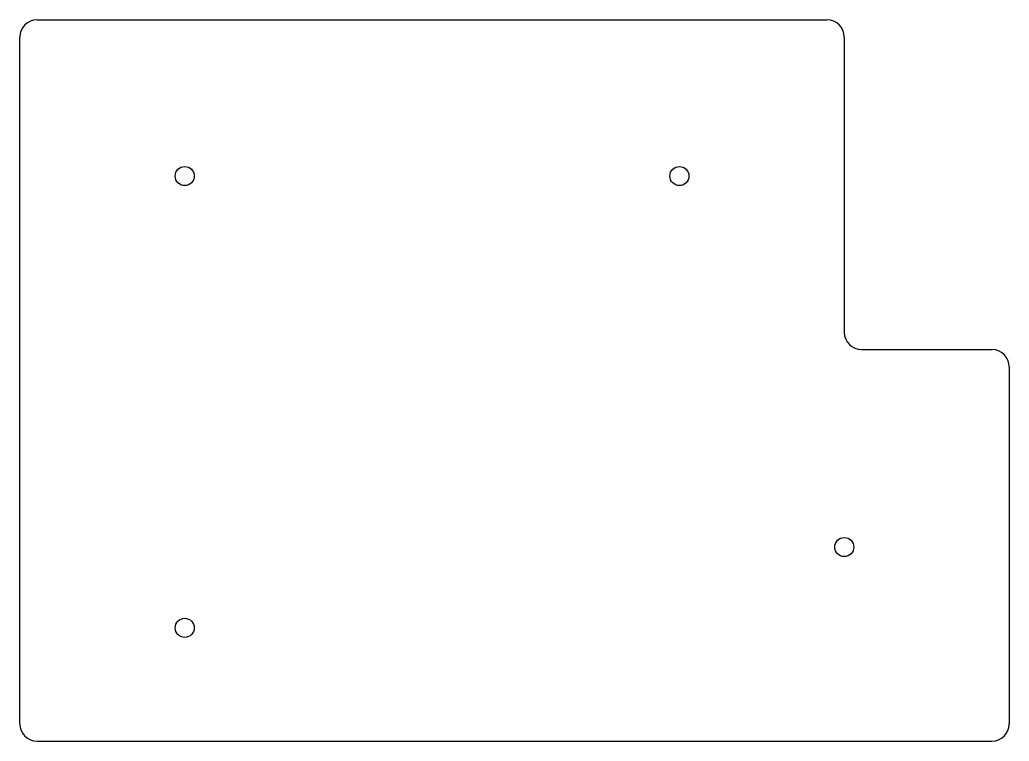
# Model space of a CAD drawing. Header units: millimetres. Extents: x 143 to 257, y -188 to -105.
import ezdxf

# ---------------------------------------------------------------- set-up
doc = ezdxf.new("R2010")
doc.units = ezdxf.units.MM

msp = doc.modelspace()

# ---------------------------------------------------------------- linework, layer by layer
for p, q in [((144.875, -104.775), (236.125, -104.775)), ((142.875, -186.11875), (142.875, -106.775)), ((238.125, -106.775), (238.125, -140.875)), ((240.125, -142.875), (255.175, -142.875)), ((257.175, -144.875), (257.175, -186.11875)), ((144.875, -188.11875), (255.175, -188.11875))]:
    msp.add_line(p, q)
for centre in [(161.925, -122.825), (219.075, -122.825), (238.125, -165.6875), (161.925, -175.021875)]:
    msp.add_circle(centre, 1.1)
for centre, start, end in [((144.875, -106.775), 90, 180), ((236.125, -106.775), 0, 90), ((240.125, -140.875), 180, 270), ((255.175, -144.875), 0, 90), ((144.875, -186.11875), 180, 270), ((255.175, -186.11875), 270, 0)]:
    msp.add_arc(centre, 2, start, end)

doc.saveas('drawing.dxf')
